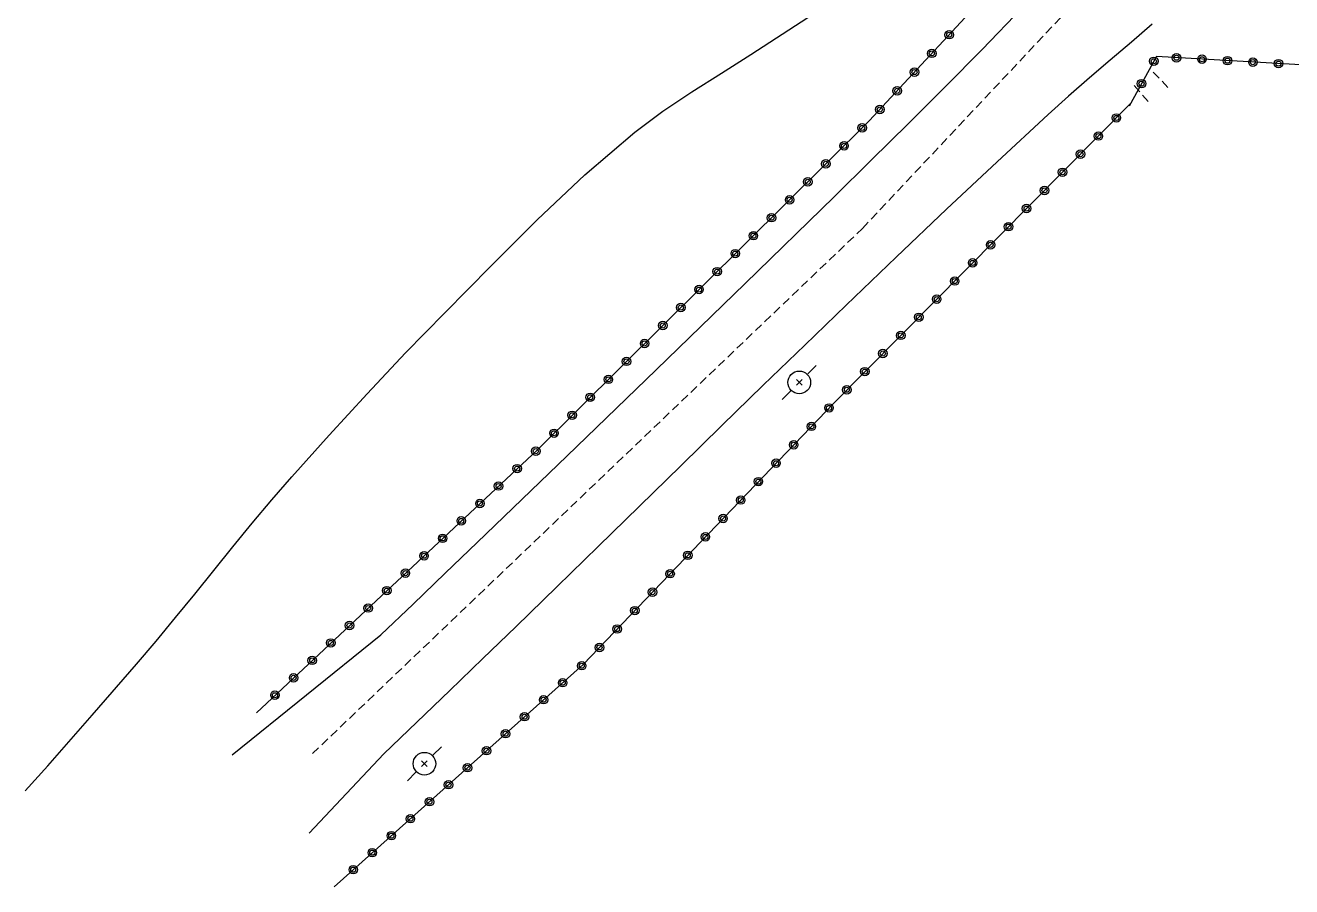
# Model space of a CAD drawing. Header units: millimetres. Extents: x 163000 to 164000, y 152000 to 153000.
# Drawn here: x 163043.9 to 163118.4, y 152086.3 to 152136.9 of the extents above; entities that cross this region are included whole.
import ezdxf

# ---------------------------------------------------------------- set-up
doc = ezdxf.new("R2010")
doc.units = ezdxf.units.MM
doc.linetypes.add('DASHED', pattern=[0.75, 0.5, -0.25])
doc.layers.get('0').update_dxf_attribs({"linetype": 'CONTINUOUS'})
for name, color, linetype in [('W0001', 6, 'DASHED'), ('W0008', 7, 'CONTINUOUS'), ('W0112', 1, 'DASHED'), ('W0214', 2, 'CONTINUOUS'), ('W0322', 7, 'CONTINUOUS'), ('W0323', 7, 'CONTINUOUS'), ('W0473', 7, 'CONTINUOUS')]:
    doc.layers.add(name, color=color, linetype=linetype)

# ---------------------------------------------------------------- blocks, each defined once
blk = doc.blocks.new('T473')
for p, q in [((0.500001, 0.500001), (1.000002, 1.000002)), ((-0.166667, 0.166667), (0.166667, -0.166667)), ((-0.166667, -0.166667), (0.166667, 0.166667)), ((-1.000002, -1.000002), (-0.500001, -0.500001))]:
    blk.add_line(p, q)
blk.add_ellipse((0, 0), major_axis=(0.471405, 0.471405), ratio=1, start_param=5.497787144, end_param=11.780972451)
blk = doc.blocks.new('t323o')
at = {"color": 0, "linetype": 'Continuous'}
for radius in [0.25, 0.15]:
    blk.add_circle((0, 0), radius, dxfattribs=at)
blk = doc.blocks.new('t322o')
at = {"color": 0, "linetype": 'Continuous'}
for radius in [0.25, 0.15]:
    blk.add_circle((0, 0), radius, dxfattribs=at)

msp = doc.modelspace()

# ---------------------------------------------------------------- linework, layer by layer
at = {"layer": 'W0001'}
msp.add_lwpolyline([(163060.827, 152094.123), (163093.164, 152124.991), (163121.227, 152154.833), (163129.893, 152171)], dxfattribs=at)
at = {"layer": 'W0008'}
for points in [[(163100.2, 152135.505), (163102.577, 152137.982), (163104.923, 152140.49), (163107.237, 152143.027), (163109.518, 152145.594), (163111.453, 152147.827), (163113.36, 152150.085), (163115.237, 152152.368), (163117.085, 152154.674)], [(163110.204, 152136.994), (163108.973, 152135.937), (163107.737, 152134.886), (163106.505, 152133.831), (163105.282, 152132.766), (163104.076, 152131.682), (163101.079, 152128.912), (163098.109, 152126.115), (163095.155, 152123.3), (163092.208, 152120.478), (163089.766, 152118.129), (163087.332, 152115.771), (163084.903, 152113.407), (163082.479, 152111.039), (163080.056, 152108.67), (163077.633, 152106.301), (163075.206, 152103.936), (163072.774, 152101.575), (163070.839, 152099.704), (163068.9, 152097.836), (163066.959, 152095.971), (163065.018, 152094.106), (163060.633, 152089.454)], [(163056.102, 152094.056), (163064.851, 152101.106), (163064.851, 152101.106), (163064.851, 152101.106), (163064.851, 152101.106), (163066.742, 152102.915), (163068.631, 152104.726), (163070.518, 152106.54), (163075.773, 152111.605), (163081.027, 152116.672), (163086.269, 152121.751), (163091.491, 152126.85), (163093.681, 152129.001), (163095.865, 152131.158), (163098.039, 152133.324), (163100.2, 152135.505)]]:
    msp.add_lwpolyline(points, dxfattribs=at)
at = {"layer": 'W0112'}
for points in [[(163111.128, 152133.281), (163110.133, 152134.302)], [(163109.139, 152133.386), (163110.029, 152132.365)]]:
    msp.add_lwpolyline(points, dxfattribs=at)
at = {"layer": 'W0214'}
msp.add_lwpolyline([(163043.942, 152091.937), (163045.265, 152093.409), (163047.881, 152096.38), (163050.473, 152099.371), (163051.63, 152100.736), (163052.77, 152102.114), (163053.899, 152103.502), (163055.023, 152104.893), (163056.15, 152106.283), (163057.285, 152107.666), (163058.435, 152109.036), (163059.606, 152110.389), (163061.802, 152112.848), (163064.034, 152115.275), (163066.302, 152117.668), (163068.606, 152120.027), (163071.312, 152122.766), (163074.038, 152125.493), (163076.844, 152128.144), (163079.783, 152130.646), (163081.429, 152131.879), (163083.137, 152133.022), (163084.873, 152134.119), (163086.606, 152135.213), (163088.84, 152136.66), (163091.077, 152138.112)], dxfattribs=at)
at = {"layer": 'W0322'}
for points in [[(163057.525, 152096.53), (163074.049, 152111.982), (163093.562, 152131.31), (163109.439, 152148.408)], [(163062.106, 152086.304), (163076.739, 152099.363), (163091.473, 152114.726), (163108.93, 152132.326)]]:
    msp.add_lwpolyline(points, dxfattribs=at)
at = {"layer": 'W0323'}
msp.add_lwpolyline([(163144.706, 152133.124), (163110.448, 152135.087), (163108.851, 152132.182)], dxfattribs=at)

# ---------------------------------------------------------------- block references
at = {"layer": 'W0322'}
for p, rotation in [((163098.265, 152136.375), 47.12109806794358), ((163097.245, 152135.276), 47.12109806794358), ((163096.224, 152134.177), 47.12109806794358), ((163095.203, 152133.077), 47.12109806794358), ((163094.183, 152131.978), 47.12109806794358), ((163108.093, 152131.482), 45.23403991319941), ((163093.144, 152130.896), 44.72585891371978), ((163107.037, 152130.417), 45.23403991319941), ((163092.079, 152129.841), 44.72585891371978), ((163105.981, 152129.352), 45.23403991319941), ((163091.013, 152128.785), 44.72585891371978), ((163104.924, 152128.287), 45.23403991319941), ((163089.947, 152127.729), 44.72585891371978), ((163103.868, 152127.222), 45.23403991319941), ((163088.881, 152126.674), 44.72585891371978), ((163087.816, 152125.618), 44.72585891371978), ((163102.812, 152126.157), 45.23403991319941), ((163101.755, 152125.092), 45.23403991319941), ((163086.75, 152124.563), 44.72585891371978), ((163100.699, 152124.027), 45.23403991319941), ((163085.684, 152123.507), 44.72585891371978), ((163099.643, 152122.962), 45.23403991319941), ((163084.619, 152122.452), 44.72585891371978), ((163098.587, 152121.897), 45.23403991319941), ((163083.553, 152121.396), 44.72585891371978), ((163082.487, 152120.34), 44.72585891371978), ((163097.53, 152120.832), 45.23403991319941), ((163096.474, 152119.767), 45.23403991319941), ((163081.421, 152119.285), 44.72585891371978), ((163080.356, 152118.229), 44.72585891371978), ((163095.418, 152118.702), 45.23403991319941), ((163094.361, 152117.637), 45.23403991319941), ((163079.29, 152117.174), 44.72585891371978), ((163078.224, 152116.118), 44.72585891371978), ((163093.305, 152116.572), 45.23403991319941), ((163092.249, 152115.507), 45.23403991319941), ((163077.158, 152115.063), 44.72585891371978), ((163091.197, 152114.438), 46.19556650148647), ((163076.093, 152114.007), 44.72585891371978), ((163075.027, 152112.951), 44.72585891371978), ((163090.159, 152113.355), 46.19556650148647), ((163089.12, 152112.273), 46.19556650148647), ((163073.959, 152111.898), 43.08061830493829), ((163072.863, 152110.874), 43.08061830493829), ((163088.082, 152111.19), 46.19556650148647), ((163087.044, 152110.107), 46.19556650148647), ((163071.768, 152109.849), 43.08061830493829), ((163070.672, 152108.825), 43.08061830493829), ((163086.006, 152109.025), 46.19556650148647), ((163069.576, 152107.8), 43.08061830493829), ((163084.967, 152107.942), 46.19556650148647), ((163068.481, 152106.776), 43.08061830493829), ((163083.929, 152106.86), 46.19556650148647), ((163067.385, 152105.751), 43.08061830493829), ((163082.891, 152105.777), 46.19556650148647), ((163066.29, 152104.727), 43.08061830493829), ((163081.852, 152104.695), 46.19556650148647), ((163065.194, 152103.702), 43.08061830493829), ((163080.814, 152103.612), 46.19556650148647), ((163064.099, 152102.678), 43.08061830493829), ((163079.776, 152102.529), 46.19556650148647), ((163063.003, 152101.653), 43.08061830493829), ((163078.737, 152101.447), 46.19556650148647), ((163061.907, 152100.628), 43.08061830493829), ((163077.699, 152100.364), 46.19556650148647), ((163060.812, 152099.604), 43.08061830493829), ((163076.655, 152099.288), 41.74580338099371), ((163059.716, 152098.579), 43.08061830493829), ((163075.536, 152098.289), 41.74580338099371), ((163058.621, 152097.555), 43.08061830493829), ((163074.416, 152097.291), 41.74580338099371), ((163073.297, 152096.292), 41.74580338099371), ((163072.178, 152095.293), 41.74580338099371), ((163071.059, 152094.294), 41.74580338099371), ((163069.94, 152093.296), 41.74580338099371), ((163068.821, 152092.297), 41.74580338099371), ((163067.702, 152091.298), 41.74580338099371), ((163066.582, 152090.299), 41.74580338099371), ((163065.463, 152089.301), 41.74580338099371), ((163064.344, 152088.302), 41.74580338099371), ((163063.225, 152087.303), 41.74580338099371)]:
    msp.add_blockref('t322o', p, dxfattribs=dict(at, rotation=rotation))
at = {"layer": 'W0323'}
for p, rotation in [((163110.296, 152134.811), 241.2090194674314), ((163111.631, 152135.019), 176.7207855362185), ((163113.128, 152134.933), 176.7207855362185), ((163114.626, 152134.848), 176.7207855362185), ((163116.123, 152134.762), 176.7207855362185), ((163117.621, 152134.676), 176.7207855362185), ((163109.573, 152133.497), 241.2090194674314)]:
    msp.add_blockref('t323o', p, dxfattribs=dict(at, rotation=rotation))
at = {"layer": 'W0473'}
for p in [(163089.447, 152115.938), (163067.411, 152093.531)]:
    msp.add_blockref('T473', p, dxfattribs=at)

doc.saveas('drawing.dxf')
